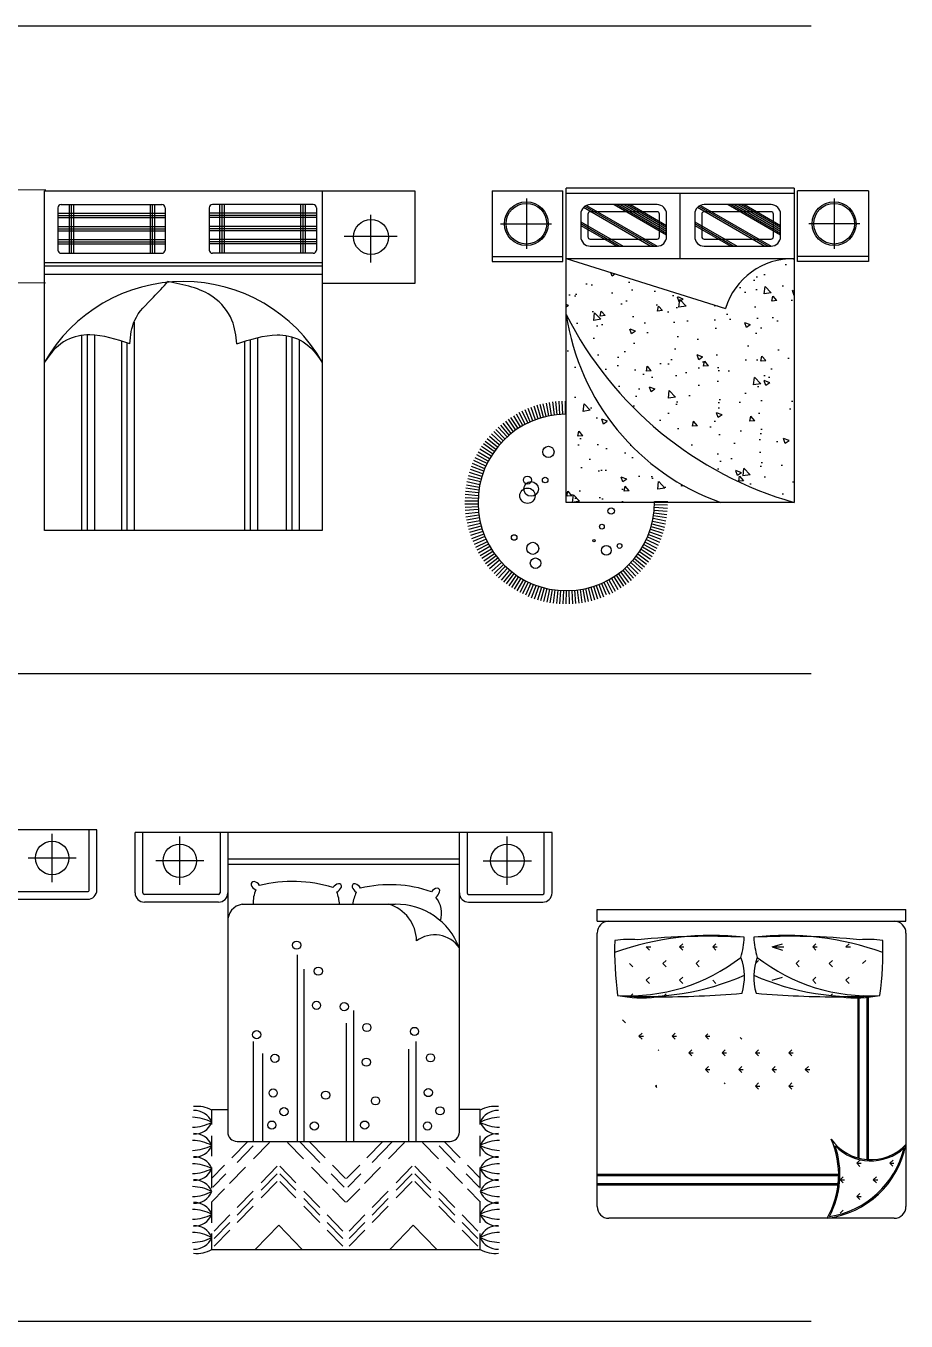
# Model space of a CAD drawing. Header units: millimetres. Extents: x -733 to 20318, y 212 to 20507.
# Drawn here: x 14508 to 20208, y 212 to 8602 of the extents above; entities that cross this region are included whole.
import ezdxf

# ---------------------------------------------------------------- set-up
doc = ezdxf.new("R2010")
doc.units = ezdxf.units.MM
doc.layers.get('0').update_dxf_attribs({"color": 250})

msp = doc.modelspace()

# ---------------------------------------------------------------- hatches: boundary and pattern name
at = {"true_color": 0x000000}
h = msp.add_hatch(dxfattribs=at)
h.set_pattern_fill('AR-CONC', color=18, scale=2.036097, angle=180, style=0)
h.set_pattern_definition([(130, (36876.68, -107996.8), (-370.94566, -32.4535), [38.7876, -426.6641]), (185, (36876.7, -107996.8), (71.7578, 389.0099), [31.0301, -341.3313]), (79.549, (36845.77, -107999.5), (-299.1892, 356.5546), [32.9644, -362.6085]), (133.8158, (36876.7, -107893.36), (-551.9432, -85.6023), [58.1815, -639.9962]), (83.3644, (36830.7, -107900.5), (-483.378, 503.7824), [49.4466, -543.9128]), (188.816, (36876.7, -107893.36), (-483.3788, 503.7815), [46.5452, -511.997]), (159, (36824.97, -107919.2), (-308.7026, -208.2225), [38.7876, -426.6641]), (214, (36824.97, -107919.2), (-125.8349, 375.0246), [31.0301, -341.3313]), (108.5486, (36799.24, -107936.57), (-434.5367, 166.8029), [32.9644, -362.6085]), (142.5, (36876.68, -107996.79), (-6.2887, 172.16226), [0, -337.19395, 0, -346.503, 0, -342.62422]), (172.5, (36876.68, -107996.79), (-136.0513, 203.97737), [0, -197.55842, 0, -329.43642, 0, -130.58508]), (212.5, (36992.01, -107996.79), (-276.0756, -11.66428), [0, -129.29216, 0, -403.39154, 0, -535.26954]), (222.5, (37043.73, -107996.8), (-301.6054, 51.7708), [0, -168.0798, 0, -267.89335, 0, -380.11895])])
edge = h.paths.add_edge_path()
edge.add_ellipse((19474.4, 6639.2), major_axis=(-321.9, 321.9), ratio=1, start_angle=-43.84684, end_angle=28.04534, ccw=False)
edge.add_line((19465.2, 7094.3), (19483.5, 7094.3))
edge.add_line((19483.5, 7094.3), (19483.5, 5515.3))
edge.add_ellipse((20131.9, 7805.5), major_axis=(-1683, 1683), ratio=1, start_angle=71.7955, end_angle=119.1914, ccw=False)
edge.add_line((18007.3, 6732.5), (18007.3, 7094.3))
edge.add_line((18007.3, 7094.3), (19039, 6772))
edge = h.paths.add_edge_path()
edge.add_line((19007.4, 5515.3), (18007.3, 5515.3))
edge.add_line((18007.3, 5515.3), (18007.3, 6732.5))
edge.add_ellipse((19514.2, 6951.2), major_axis=(1076.7, 1076.7), ratio=1, start_angle=143.25827, end_angle=205.55722)

# ---------------------------------------------------------------- linework, layer by layer
at = {"color": 18, "true_color": 0x000000}
for p, q in [((-732.8, 8601.9), (19593.4, 8601.9)), ((18007.3, 5515.3), (18007.3, 7551.4)), ((19483.5, 7551.4), (18007.3, 7551.4)), ((19483.5, 7551.4), (19483.5, 5515.3)), ((14636.9, 7537.7), (14036.9, 7540.4)), ((14627.3, 5334), (14627.3, 7533.8)), ((14627.3, 7533.8), (17027.3, 7533.8)), ((16427.3, 7533.8), (16427.3, 5334)), ((17027.3, 7533.8), (17027.3, 6933.8)), ((17527.3, 7533.8), (17527.3, 7075.7)), ((17527.3, 7533.8), (17985.4, 7533.8)), ((17748.9, 7483.5), (17748.9, 7158.1)), ((17985.4, 7075.7), (17985.4, 7533.8)), ((18007.3, 7518.1), (19483.5, 7518.1)), ((18745.4, 7094.3), (18745.4, 7518.1)), ((19505.5, 7075.7), (19505.5, 7533.8)), ((19963.6, 7533.8), (19505.5, 7533.8)), ((19741.9, 7483.5), (19741.9, 7158.1)), ((19963.6, 7533.8), (19963.6, 7075.7)), ((14714.1, 7423.8), (14714.1, 7149.7)), ((14714.1, 7388.6), (15408.9, 7388.6)), ((14734.9, 7444.6), (15388, 7444.6)), ((14786.9, 7444.6), (14786.9, 7128.8)), ((14801.5, 7444.6), (14801.5, 7128.8)), ((14816.5, 7444.6), (14816.5, 7128.8)), ((15311.8, 7444.6), (15311.8, 7128.8)), ((15326.4, 7444.6), (15326.4, 7128.8)), ((15341.4, 7444.6), (15341.4, 7128.8)), ((15408.9, 7423.8), (15408.9, 7149.7)), ((15694.6, 7423.8), (15694.6, 7149.7)), ((16389.3, 7388.6), (15694.6, 7388.6)), ((16368.5, 7444.6), (15715.4, 7444.6)), ((15762, 7444.6), (15762, 7128.8)), ((15777, 7444.6), (15777, 7128.8)), ((15791.6, 7444.6), (15791.6, 7128.8)), ((16286.9, 7444.6), (16286.9, 7128.8)), ((16301.9, 7444.6), (16301.9, 7128.8)), ((16316.5, 7444.6), (16316.5, 7128.8)), ((16389.3, 7423.8), (16389.3, 7149.7)), ((18119.6, 7426.8), (18555.5, 7175.5)), ((18128, 7433.7), (18575.9, 7175.5)), ((18138.6, 7439.4), (18596.3, 7175.6)), ((18316.9, 7444.1), (18656.7, 7248.3)), ((18337.3, 7444.1), (18656.7, 7260)), ((18357.7, 7444.1), (18656.7, 7271.8)), ((18383, 7444.1), (18656.7, 7286.3)), ((18403.4, 7444.1), (18656.7, 7298.1)), ((18423.7, 7444.1), (18656.7, 7309.8)), ((18857.7, 7426.8), (19293.6, 7175.5)), ((18866.1, 7433.7), (19314, 7175.5)), ((18876.7, 7439.4), (19334.4, 7175.6)), ((19055, 7444.1), (19394.8, 7248.3)), ((19075.4, 7444.1), (19394.8, 7260)), ((19095.8, 7444.1), (19394.8, 7271.8)), ((19121.1, 7444.1), (19394.8, 7286.3)), ((19141.4, 7444.1), (19394.8, 7298.1)), ((19161.8, 7444.1), (19394.8, 7309.8)), ((14714.1, 7373.6), (15408.9, 7373.6)), ((14714.1, 7360.1), (15408.9, 7360.1)), ((14714.1, 7303), (15408.9, 7303)), ((16389.3, 7373.6), (15694.6, 7373.6)), ((16389.3, 7360.1), (15694.6, 7360.1)), ((16389.3, 7303), (15694.6, 7303)), ((16740.2, 7378.9), (16740.2, 7069.3)), ((17582.2, 7320.8), (17911.7, 7320.8)), ((18101.1, 7333.3), (18374.9, 7175.5)), ((18101.1, 7321.6), (18354.5, 7175.5)), ((18101.1, 7309.8), (18334.1, 7175.5)), ((18839.2, 7333.3), (19113, 7175.5)), ((18839.2, 7321.6), (19092.6, 7175.5)), ((18839.2, 7309.8), (19072.2, 7175.5)), ((19908.6, 7320.8), (19579.1, 7320.8)), ((14714.1, 7288), (15408.9, 7288)), ((14714.1, 7274.4), (15408.9, 7274.4)), ((14714.1, 7219.1), (15408.9, 7219.1)), ((16389.3, 7288), (15694.6, 7288)), ((16389.3, 7274.4), (15694.6, 7274.4)), ((16389.3, 7219.1), (15694.6, 7219.1)), ((16911.5, 7237.4), (16569.1, 7237.4)), ((14714.1, 7204.1), (15408.9, 7204.1)), ((14714.1, 7190.6), (15408.9, 7190.6)), ((16389.3, 7204.1), (15694.6, 7204.1)), ((16389.3, 7190.6), (15694.6, 7190.6)), ((16427.3, 7067.8), (14627.3, 7067.8)), ((14734.9, 7128.8), (15388, 7128.8)), ((16368.5, 7128.8), (15715.4, 7128.8)), ((17527.3, 7107.8), (17985.4, 7107.8)), ((17527.3, 7075.7), (17985.4, 7075.7)), ((18007.3, 7094.3), (19483.5, 7094.3)), ((18007.3, 7094.3), (19039, 6772)), ((19963.6, 7107.8), (19505.5, 7107.8)), ((19963.6, 7075.7), (19505.5, 7075.7)), ((16427.3, 7046.1), (14627.3, 7046.1)), ((16427.3, 6991.6), (14627.3, 6991.6)), ((14034.3, 6940.4), (14634.3, 6937.7)), ((17027.3, 6933.8), (16427.3, 6933.8)), ((15211.8, 5334), (15211.8, 6683.2)), ((14870.6, 5334), (14870.6, 6597.7)), ((14906.5, 5334), (14906.5, 6599.9)), ((14954.4, 5334), (14954.4, 6598.2)), ((15128, 5334), (15128, 6559.5)), ((15163.9, 5334), (15163.9, 6547.7)), ((15926.5, 5334), (15926.5, 6559.5)), ((15962.4, 5334), (15962.4, 6570.5)), ((16010.3, 5334), (16010.3, 6583.2)), ((16195.9, 5334), (16195.9, 6595.5)), ((16231.8, 5334), (16231.8, 6587.3)), ((16279.7, 5334), (16279.7, 6568)), ((17807.8, 6051), (17778.8, 6130.9)), ((17824.8, 6057.1), (17798.4, 6137.9)), ((17842.1, 6062.6), (17818.2, 6144.2)), ((17859.5, 6067.5), (17838.2, 6149.8)), ((17877, 6071.9), (17858.3, 6154.8)), ((17894.7, 6075.7), (17878.6, 6159.2)), ((17912.4, 6079), (17899, 6163)), ((17930.3, 6081.7), (17919.6, 6166.1)), ((17948.2, 6083.9), (17940.2, 6168.5)), ((17966.3, 6085.5), (17960.9, 6170.3)), ((17984.3, 6086.5), (17981.6, 6171.5)), ((18002.4, 6086.9), (18002.4, 6172)), ((17665.4, 5973.4), (17615.2, 6042)), ((17680.1, 5984), (17632, 6054.1)), ((17695.1, 5994.1), (17649.2, 6065.7)), ((17710.4, 6003.8), (17666.8, 6076.8)), ((17725.9, 6012.9), (17684.7, 6087.3)), ((17741.8, 6021.6), (17703, 6097.2)), ((17758, 6029.7), (17721.5, 6106.5)), ((17774.3, 6037.3), (17740.4, 6115.3)), ((17791, 6044.4), (17759.5, 6123.4)), ((17585.1, 5900.7), (17522.9, 5958.6)), ((17597.5, 5913.9), (17537.1, 5973.7)), ((17610.4, 5926.6), (17551.8, 5988.3)), ((17623.6, 5939), (17567, 6002.5)), ((17637.1, 5950.9), (17582.6, 6016.2)), ((17651.1, 5962.4), (17598.7, 6029.3)), ((17529.7, 5829.4), (17459.1, 5876.7)), ((17539.9, 5844.4), (17470.8, 5893.9)), ((17550.5, 5859), (17483, 5910.7)), ((17561.6, 5873.2), (17495.8, 5927.1)), ((17573.2, 5887.2), (17509.1, 5943)), ((17493.9, 5766.6), (17417.9, 5804.7)), ((17502.1, 5782.8), (17427.3, 5823.2)), ((17510.8, 5798.6), (17437.4, 5841.4)), ((17520, 5814.2), (17447.9, 5859.2)), ((17460.8, 5682.7), (17379.7, 5708.2)), ((17466.3, 5699.9), (17386.1, 5728)), ((17472.4, 5716.9), (17393.1, 5747.5)), ((17479.1, 5733.7), (17400.8, 5766.8)), ((17486.2, 5750.3), (17409, 5785.9)), ((17444, 5612.4), (17360.4, 5627.5)), ((17447.4, 5630.1), (17364.2, 5647.9)), ((17451.3, 5647.8), (17368.7, 5668.2)), ((17455.7, 5665.3), (17373.9, 5688.3)), ((17436.3, 5540.5), (17351.4, 5545)), ((17437.4, 5558.6), (17352.6, 5565.7)), ((17439, 5576.6), (17354.6, 5586.4)), ((17441.2, 5594.5), (17357.1, 5607)), ((17435.8, 5522.4), (17350.8, 5524.2)), ((17435.8, 5504.4), (17350.8, 5503.5)), ((17436.5, 5486.3), (17351.5, 5482.7)), ((17437.7, 5468.3), (17352.9, 5462)), ((19483.5, 5515.3), (18007.3, 5515.3)), ((18576.8, 5466.1), (18661.5, 5458.1)), ((18578.1, 5484.2), (18663, 5478.8)), ((18578.8, 5502.2), (18663.8, 5499.5)), ((18578.9, 5520.3), (18664, 5520.3)), ((17439.4, 5450.3), (17354.9, 5441.3)), ((17441.8, 5432.3), (17357.6, 5420.7)), ((17444.7, 5414.5), (17360.9, 5400.2)), ((17448.2, 5396.8), (17364.8, 5379.8)), ((17452.2, 5379.1), (17369.4, 5359.6)), ((18562, 5377.1), (18644.3, 5355.8)), ((18566.1, 5394.7), (18649, 5376)), ((18569.6, 5412.4), (18653.1, 5396.4)), ((18572.6, 5430.2), (18656.6, 5416.8)), ((18575, 5448.1), (18659.3, 5437.4)), ((16427.3, 5334), (14627.3, 5334)), ((17456.8, 5361.6), (17374.7, 5339.5)), ((17461.9, 5344.3), (17380.6, 5319.6)), ((17467.6, 5327.1), (17387.1, 5299.9)), ((17473.8, 5310.2), (17394.2, 5280.3)), ((17480.6, 5293.4), (17401.9, 5261.1)), ((18533.3, 5291.4), (18611.2, 5257.5)), ((18540.1, 5308.2), (18619.1, 5276.7)), ((18546.4, 5325.1), (18626.3, 5296.2)), ((18552.1, 5342.3), (18632.9, 5315.8)), ((18557.3, 5359.6), (18638.9, 5335.7)), ((17487.8, 5276.9), (17410.3, 5242.1)), ((17495.6, 5260.6), (17419.2, 5223.3)), ((17504, 5244.5), (17428.7, 5204.9)), ((17512.8, 5228.7), (17438.8, 5186.7)), ((17522.1, 5213.2), (17449.5, 5168.9)), ((18491.5, 5211.4), (18563.1, 5165.6)), ((18500.8, 5226.9), (18573.9, 5183.3)), ((18509.7, 5242.6), (18584.1, 5201.4)), ((18518.1, 5258.6), (18593.7, 5219.8)), ((18525.9, 5274.9), (18602.8, 5238.5)), ((17531.9, 5198), (17460.8, 5151.4)), ((17542.2, 5183.2), (17472.5, 5134.3)), ((17552.9, 5168.6), (17484.9, 5117.6)), ((17564.1, 5154.4), (17497.7, 5101.3)), ((17575.7, 5140.6), (17511, 5085.4)), ((17587.8, 5127.1), (17524.9, 5069.9)), ((18425.4, 5125.6), (18487.1, 5067)), ((18437.6, 5139), (18501.1, 5082.4)), ((18449.3, 5152.8), (18514.5, 5098.3)), ((18460.5, 5166.9), (18527.4, 5114.5)), ((18471.3, 5181.4), (18539.9, 5131.2)), ((18481.6, 5196.3), (18551.7, 5148.2)), ((17600.3, 5114), (17539.2, 5054.9)), ((17613.2, 5101.4), (17554, 5040.3)), ((17626.5, 5089.1), (17569.3, 5026.2)), ((17640.1, 5077.3), (17584.9, 5012.6)), ((17654.2, 5065.9), (17601, 4999.5)), ((17668.5, 5054.9), (17617.6, 4986.9)), ((17683.3, 5044.5), (17634.5, 4974.8)), ((17698.3, 5034.4), (17651.7, 4963.3)), ((18329.7, 5043.3), (18377, 4972.6)), ((18344.4, 5053.7), (18394, 4984.6)), ((18358.8, 5064.6), (18410.5, 4997.1)), ((18372.9, 5075.9), (18426.7, 5010.1)), ((18386.6, 5087.7), (18442.5, 5023.6)), ((18400, 5099.9), (18457.8, 5037.6)), ((18412.9, 5112.5), (18472.7, 5052.1)), ((17713.7, 5024.9), (17669.4, 4952.4)), ((17729.3, 5015.9), (17687.3, 4941.9)), ((17745.3, 5007.3), (17705.6, 4932.1)), ((17761.5, 4999.3), (17724.2, 4922.9)), ((17777.9, 4991.8), (17743.1, 4914.2)), ((17794.6, 4984.8), (17761.1, 4903.3)), ((17811.5, 4978.3), (17780.6, 4895.9)), ((17828.5, 4972.4), (17800.3, 4889.2)), ((17845.8, 4967), (17820.3, 4883.1)), ((17863.2, 4962.2), (17840.4, 4877.7)), ((17880.8, 4957.9), (17860.7, 4872.9)), ((17898.5, 4954.2), (17881.1, 4868.7)), ((17916.3, 4951), (17901.6, 4865.1)), ((18096.3, 4950.7), (18108.9, 4865.7)), ((18114.1, 4953.8), (18129.4, 4869.4)), ((18131.8, 4957.4), (18149.8, 4873.7)), ((18149.4, 4961.7), (18169.9, 4878.6)), ((18166.8, 4966.4), (18190, 4884.1)), ((18184.1, 4971.7), (18209.8, 4890.3)), ((18201.2, 4977.6), (18229.5, 4897.1)), ((18218.1, 4984), (18248.9, 4904.5)), ((18234.8, 4990.9), (18265.1, 4919.5)), ((18251.3, 4998.4), (18286.9, 4921.2)), ((18267.5, 5006.4), (18305.6, 4930.3)), ((18283.5, 5014.8), (18323.9, 4940)), ((18299.2, 5023.8), (18341.9, 4950.3)), ((18314.6, 5033.3), (18359.6, 4961.2)), ((17934.2, 4948.4), (17922.3, 4862.3)), ((17952.1, 4946.4), (17943, 4860)), ((17970.1, 4944.9), (17963.8, 4858.5)), ((17988.2, 4944), (17984.6, 4857.5)), ((18006.3, 4943.7), (18005.4, 4857.3)), ((18024.4, 4944), (18026.2, 4857.7)), ((18042.4, 4944.8), (18047, 4858.7)), ((18060.4, 4946.2), (18067.7, 4860.4)), ((18078.4, 4948.2), (18088.4, 4862.7)), ((-732.8, 4407), (19593.4, 4407)), ((14677.8, 3055.9), (14677.8, 3368.5)), ((15214.8, 2986.3), (15214.8, 3376.3)), ((17914.8, 3376.3), (15214.8, 3376.3)), ((15264.8, 2986.3), (15264.8, 3376.3)), ((15764.8, 3376.3), (15764.8, 2986.3)), ((15814.8, 3376.3), (15814.8, 1436.3)), ((17314.8, 1436.3), (17314.8, 3376.3)), ((17364.8, 3376.3), (17364.8, 2986.3)), ((17864.8, 2986.3), (17864.8, 3376.3)), ((17914.8, 2986.3), (17914.8, 3376.3)), ((15504.3, 3037.5), (15504.3, 3350.2)), ((17625.3, 3037.5), (17625.3, 3350.2)), ((14521.4, 3212.2), (14834.1, 3212.2)), ((15660.6, 3193.8), (15348, 3193.8)), ((15814.8, 3207.3), (17314.8, 3207.3)), ((17469, 3193.8), (17781.7, 3193.8)), ((15814.8, 3172.7), (17314.8, 3172.7)), ((15754.8, 2976.3), (15274.8, 2976.3)), ((17374.8, 2976.3), (17854.8, 2976.3)), ((15754.8, 2926.3), (15274.8, 2926.3)), ((15908.3, 2912.2), (16899.6, 2912.2)), ((17374.8, 2926.3), (17854.8, 2926.3)), ((18207.1, 2802.2), (18207.1, 2878.4)), ((18207.1, 2878.4), (20207.1, 2878.4)), ((20207.1, 2802.2), (20207.1, 2878.4)), ((18207.1, 2802.2), (20207.1, 2802.2)), ((18207.1, 954.4), (18207.1, 2726)), ((20207.1, 2726), (20207.1, 954.4)), ((18525.4, 2635.7), (18545.6, 2615.5)), ((18525.4, 2635.7), (18554, 2635.7)), ((18740.9, 2635.7), (18761.1, 2655.9)), ((18740.9, 2635.7), (18761.1, 2615.5)), ((18740.9, 2635.7), (18769.5, 2635.7)), ((18956.5, 2635.7), (18976.7, 2655.9)), ((18956.5, 2635.7), (18976.7, 2615.5)), ((18956.5, 2635.7), (18985, 2635.7)), ((19340.3, 2635.7), (19407.7, 2655.9)), ((19340.3, 2635.7), (19416.1, 2635.7)), ((19340.3, 2635.7), (19407.7, 2615.5)), ((19603, 2635.7), (19623.2, 2655.9)), ((19603, 2635.7), (19623.2, 2615.5)), ((19603, 2635.7), (19631.6, 2635.7)), ((19818.6, 2635.7), (19838.8, 2655.9)), ((19818.6, 2635.7), (19847.1, 2635.7)), ((16265.8, 1376.3), (16265.8, 2584)), ((18417.6, 2528), (18437.9, 2507.8)), ((18633.2, 2528), (18653.4, 2548.2)), ((18633.2, 2528), (18653.4, 2507.8)), ((18848.7, 2528), (18868.9, 2548.2)), ((18848.7, 2528), (18868.9, 2507.8)), ((19232.6, 2528), (19252.8, 2548.2)), ((19495.3, 2528), (19515.5, 2548.2)), ((19495.3, 2528), (19515.5, 2507.8)), ((19710.8, 2528), (19731, 2548.2)), ((19710.8, 2528), (19731, 2507.8)), ((19926.3, 2528), (19946.5, 2548.2)), ((16310.7, 1376.3), (16310.7, 2491.3)), ((18525.4, 2420.2), (18545.6, 2440.4)), ((18740.9, 2420.2), (18761.1, 2440.4)), ((19340.3, 2420.2), (19407.7, 2440.4)), ((19603, 2420.2), (19623.2, 2440.4)), ((19818.6, 2420.2), (19838.8, 2440.4)), ((18525.4, 2420.2), (18545.6, 2400)), ((18740.9, 2420.2), (18761.1, 2400)), ((18956.5, 2420.2), (18976.7, 2400)), ((19603, 2420.2), (19623.2, 2400)), ((19818.6, 2420.2), (19838.8, 2400)), ((18421, 2315.8), (18425, 2319.7)), ((18425, 2319.7), (18437.9, 2332.6)), ((18643, 2322.2), (18653.4, 2332.6)), ((19722.1, 2323.7), (19731, 2332.6)), ((19894.5, 2310.4), (19894.5, 1269.5)), ((19902.5, 2310.4), (19902.5, 1267.4)), ((19928.6, 2314.7), (19934.1, 2320.2)), ((19954.5, 2310.4), (19954.3, 1259.2)), ((19962.5, 2310.4), (19962.5, 1258.7)), ((16630.7, 1376.3), (16630.7, 2224.5)), ((16583, 1376.3), (16583, 2143.1)), ((18371.6, 2163.9), (18390.3, 2145.2)), ((15981.2, 1376.3), (15981.2, 2023)), ((17032.1, 2022.3), (17032.1, 1376.3)), ((18477.8, 2057.7), (18498, 2077.9)), ((18477.8, 2057.7), (18498, 2037.4)), ((18477.8, 2057.7), (18506.4, 2057.7)), ((18693.3, 2057.7), (18713.5, 2077.9)), ((18693.3, 2057.7), (18713.5, 2037.4)), ((18693.3, 2057.7), (18721.9, 2057.7)), ((18908.9, 2057.7), (18924.5, 2073.3)), ((18908.9, 2057.7), (18929.1, 2037.4)), ((18908.9, 2057.7), (18937.4, 2057.7)), ((19132.8, 2049.2), (19144.6, 2037.4)), ((16041.2, 1376.3), (16041.2, 1946.4)), ((16987.2, 1376.3), (16987.2, 1974.5)), ((18601.7, 1966), (18605.8, 1970.1)), ((18801.1, 1949.9), (18821.3, 1970.1)), ((18801.1, 1949.9), (18821.3, 1929.7)), ((18801.1, 1949.9), (18829.7, 1949.9)), ((19016.6, 1949.9), (19036.8, 1970.1)), ((19016.6, 1949.9), (19036.8, 1929.7)), ((19016.6, 1949.9), (19045.2, 1949.9)), ((19232.1, 1949.9), (19252.4, 1970.1)), ((19232.1, 1949.9), (19252.4, 1929.7)), ((19232.1, 1949.9), (19260.7, 1949.9)), ((19447.7, 1949.9), (19467.9, 1970.1)), ((19447.7, 1949.9), (19467.9, 1929.7)), ((19447.7, 1949.9), (19476.3, 1949.9)), ((18908.9, 1842.1), (18929.1, 1862.3)), ((19124.4, 1842.1), (19144.6, 1862.3)), ((19339.9, 1842.1), (19360.1, 1862.3)), ((19555.4, 1842.1), (19575.6, 1862.3)), ((18908.9, 1842.1), (18929.1, 1821.9)), ((18908.9, 1842.1), (18937.4, 1842.1)), ((19124.4, 1842.1), (19144.6, 1821.9)), ((19124.4, 1842.1), (19153, 1842.1)), ((19339.9, 1842.1), (19360.1, 1821.9)), ((19339.9, 1842.1), (19368.5, 1842.1)), ((19555.4, 1842.1), (19575.6, 1821.9)), ((19555.4, 1842.1), (19584, 1842.1)), ((18585.6, 1734.4), (18592.2, 1741)), ((18585.6, 1734.4), (18594.6, 1725.3)), ((18585.6, 1734.4), (18593.3, 1734.4)), ((19031.4, 1749.1), (19036.8, 1754.6)), ((19232.1, 1734.4), (19252.4, 1754.6)), ((19232.1, 1734.4), (19252.4, 1714.2)), ((19232.1, 1734.4), (19260.7, 1734.4)), ((19447.7, 1734.4), (19467.9, 1754.6)), ((19447.7, 1734.4), (19467.9, 1714.2)), ((19447.7, 1734.4), (19476.3, 1734.4)), ((15711.9, 1485.4), (15711.9, 1583.7)), ((15711.9, 1583.7), (15814.8, 1583.7)), ((17449.5, 1583.7), (17314.8, 1583.7)), ((17449.5, 1485.4), (17449.5, 1583.7)), ((15711.9, 1280.1), (15711.9, 1413.2)), ((15841, 1269.8), (15944.5, 1376.3)), ((15874.8, 1376.3), (17254.8, 1376.3)), ((15874.8, 1239.9), (15978.4, 1346.4)), ((15981.8, 1262.9), (16085.4, 1369.4)), ((16304.6, 1262.9), (16201, 1369.4)), ((16411.5, 1239.9), (16278.9, 1376.3)), ((16445.4, 1269.8), (16341.8, 1376.3)), ((16716.1, 1269.8), (16819.6, 1376.3)), ((16749.9, 1239.9), (16882.5, 1376.3)), ((16856.9, 1262.9), (16960.4, 1369.4)), ((17179.6, 1262.9), (17076.1, 1369.4)), ((17286.6, 1239.9), (17183.1, 1346.4)), ((17320.4, 1269.8), (17216.9, 1376.3)), ((17449.5, 1280.1), (17449.5, 1413.2)), ((15709.7, 1134.8), (15794.2, 1221.7)), ((15711.9, 1073.5), (15711.9, 1206.7)), ((15825.9, 1102.4), (15929.4, 1208.9)), ((16031.6, 1108.6), (16135.1, 1215.1)), ((16255.4, 1108.6), (16151.9, 1215.1)), ((16460.5, 1102.4), (16357, 1208.9)), ((16576.7, 1134.8), (16492.2, 1221.7)), ((16584.8, 1134.8), (16669.3, 1221.7)), ((16700.9, 1102.4), (16804.5, 1208.9)), ((16906.1, 1108.6), (17009.6, 1215.1)), ((17129.9, 1108.6), (17026.3, 1215.1)), ((17335.6, 1102.4), (17232, 1208.9)), ((17451.8, 1134.8), (17367.2, 1221.7)), ((17449.5, 1073.5), (17449.5, 1206.7)), ((19888, 1234.8), (19908.2, 1255)), ((19888, 1234.8), (19908.2, 1214.6)), ((19888, 1234.8), (19916.6, 1234.8)), ((20103.6, 1234.8), (20123.8, 1255)), ((20103.6, 1234.8), (20121.7, 1216.6)), ((20103.6, 1234.8), (20129.5, 1234.8)), ((15718.2, 1078.8), (15802.7, 1165.7)), ((16031.6, 1059.8), (16135.1, 1166.3)), ((16031.6, 1010.9), (16135.1, 1117.4)), ((16255.4, 1059.8), (16151.9, 1166.3)), ((16255.4, 1010.9), (16151.9, 1117.4)), ((16568.2, 1078.8), (16483.7, 1165.7)), ((16593.2, 1078.8), (16677.8, 1165.7)), ((16906.1, 1059.8), (17009.6, 1166.3)), ((16906.1, 1010.9), (17009.6, 1117.4)), ((17129.9, 1059.8), (17026.3, 1166.3)), ((17129.9, 1010.9), (17026.3, 1117.4)), ((17443.3, 1078.8), (17358.7, 1165.7)), ((19771.5, 1160.7), (18207.1, 1160.7)), ((19771.4, 1152.7), (18207.1, 1152.7)), ((19768, 1100.7), (18207.1, 1100.7)), ((19767, 1092.7), (18207.1, 1092.7)), ((19780.3, 1127), (19800.5, 1147.2)), ((19780.3, 1127), (19800.5, 1106.8)), ((19780.3, 1127), (19808.9, 1127)), ((19995.8, 1127), (20016, 1147.2)), ((19995.8, 1127), (20016, 1106.8)), ((19995.8, 1127), (20024.4, 1127)), ((15709.7, 982.9), (15794.2, 1069.9)), ((15875.6, 948.1), (15979.1, 1054.6)), ((16411.4, 948.1), (16307.8, 1054.6)), ((16576.7, 982.9), (16492.2, 1069.9)), ((16584.8, 982.9), (16669.3, 1069.9)), ((16750.1, 948.1), (16853.6, 1054.6)), ((17285.8, 948.1), (17182.3, 1054.6)), ((17451.8, 982.9), (17367.2, 1069.9)), ((19888, 1019.3), (19908.2, 1039.5)), ((19888, 1019.3), (19908.2, 999.1)), ((19888, 1019.3), (19916.6, 1019.3)), ((15711.9, 849.6), (15711.9, 982.7)), ((15875.6, 899.3), (15979.1, 1005.8)), ((15875.6, 850.5), (15979.1, 957)), ((16411.4, 899.3), (16307.8, 1005.8)), ((16411.4, 850.5), (16307.8, 957)), ((16750.1, 899.3), (16853.6, 1005.8)), ((16750.1, 850.5), (16853.6, 957)), ((17285.8, 899.3), (17182.3, 1005.8)), ((17285.8, 850.5), (17182.3, 957)), ((17449.5, 849.6), (17449.5, 982.7)), ((19780.3, 911.5), (19800.5, 931.7)), ((15727, 795.3), (15828.5, 899.7)), ((15727, 746.5), (15828.5, 850.8)), ((16559.9, 795.3), (16458.5, 899.7)), ((16559.9, 746.5), (16458.5, 850.8)), ((16601.5, 795.3), (16703, 899.7)), ((16601.5, 746.5), (16703, 850.8)), ((17434.4, 795.3), (17333, 899.7)), ((17434.4, 746.5), (17333, 850.8)), ((20130.9, 878.2), (18283.3, 878.2)), ((19780.3, 911.5), (19780.4, 911.4)), ((19780.3, 911.5), (19780.9, 911.5)), ((15711.9, 675.4), (15711.9, 779.9)), ((15727, 697.7), (15828.5, 802)), ((15995.5, 678.8), (16145.6, 833.3)), ((16295.7, 678.8), (16145.6, 833.3)), ((16559.9, 697.7), (16458.5, 802)), ((16601.5, 697.7), (16703, 802)), ((16865.7, 678.8), (17015.8, 833.3)), ((17165.9, 678.8), (17015.8, 833.3)), ((17434.4, 697.7), (17333, 802)), ((17449.5, 675.4), (17449.5, 779.9)), ((15711.9, 675.4), (17449.5, 675.4)), ((-732.8, 212.2), (19593.4, 212.2))]:
    msp.add_line(p, q, dxfattribs=at)
for points in [[(18595.7, 7444.1), (18162.2, 7444.1, 0.414214), (18101.1, 7383.1), (18101.1, 7236.6, 0.414214), (18162.2, 7175.5), (18595.7, 7175.5, 0.414214), (18656.7, 7236.6), (18656.7, 7383.1, 0.414214)], [(18595.7, 7398.3), (18162.2, 7398.3, 0.414214), (18146.9, 7383.1), (18146.9, 7236.6, 0.414214), (18162.2, 7221.4), (18595.7, 7221.4, 0.414214), (18610.9, 7236.6), (18610.9, 7383.1, 0.414214)], [(19333.7, 7444.1), (18900.3, 7444.1, 0.414214), (18839.2, 7383.1), (18839.2, 7236.6, 0.414214), (18900.3, 7175.5), (19333.7, 7175.5, 0.414214), (19394.8, 7236.6), (19394.8, 7383.1, 0.414214)], [(19333.7, 7398.3), (18900.3, 7398.3, 0.414214), (18885, 7383.1), (18885, 7236.6, 0.414214), (18900.3, 7221.4), (19333.7, 7221.4, 0.414214), (19349, 7236.6), (19349, 7383.1, 0.414214)]]:
    msp.add_lwpolyline(points, format="xyb", close=True, dxfattribs=at)
msp.add_lwpolyline([(14967.2, 3394.7), (12267.2, 3394.7)], dxfattribs=at)
for points in [[(14367.2, 3004.7, 0.414214), (14427.2, 2944.7), (14907.2, 2944.7, 0.414214), (14967.2, 3004.7), (14967.2, 3394.7)], [(14417.2, 3394.7), (14417.2, 3004.7, 0.414214), (14427.2, 2994.7), (14907.2, 2994.7, 0.414214), (14917.2, 3004.7), (14917.2, 3394.7)]]:
    msp.add_lwpolyline(points, format="xyb", dxfattribs=at)
for centre, radius in [((17748.9, 7320.8), 141.9), ((17748.9, 7320.8), 131.7), ((19741.9, 7320.8), 141.9), ((19741.9, 7320.8), 131.7), ((16743.3, 7234.8), 113.4), ((17891.5, 5842.7), 36.5), ((17756, 5660.2), 26), ((17779.5, 5602.3), 47.6), ((17870.5, 5660.2), 18), ((17756, 5558.7), 49.5), ((18298, 5459.7), 21), ((18238, 5358.2), 15.5), ((17670, 5288.2), 18), ((17790, 5217.7), 39), ((18186, 5267.2), 7.5), ((18266.5, 5204.7), 31), ((18352.5, 5233.2), 15.5), ((17808, 5121.2), 34), ((14677.8, 3212.2), 108.6), ((15504.3, 3193.8), 108.6), ((17625.3, 3193.8), 108.6), ((16260.6, 2647.5), 26.5), ((16400.9, 2479), 26.5), ((16389.7, 2257.1), 26.5), ((16569.3, 2248.6), 26.5), ((16715.3, 2113.8), 26.5), ((17024.1, 2088.5), 26.5), ((16001.9, 2067.2), 26.5), ((16120.2, 1914.4), 26.5), ((17128, 1917.2), 26.5), ((16712.5, 1889.1), 26.5), ((16109, 1689.7), 26.5), ((16448.6, 1675.6), 26.5), ((17113.9, 1692.5), 26.5), ((16179.1, 1568.9), 26.5), ((16771.5, 1639.1), 26.5), ((17189.7, 1574.5), 26.5), ((16100.5, 1481.8), 26.5), ((16375.6, 1476.2), 26.5), ((16701.3, 1481.8), 26.5), ((17108.3, 1476.2), 26.5)]:
    msp.add_circle(centre, radius, dxfattribs=at)
for centre, radius, start, end in [((14735.5, 7423.2), 21.4, 91.61503, 178.4547), ((15387.4, 7423.2), 21.4, 1.5453, 88.38497), ((15716, 7423.2), 21.4, 91.61503, 178.4547), ((16367.9, 7423.2), 21.4, 1.5453, 88.38497), ((14735.5, 7150.3), 21.4, 181.5453, 268.38497), ((15387.4, 7150.3), 21.4, 271.61503, 358.4547), ((15716, 7150.3), 21.4, 181.5453, 268.38497), ((16367.9, 7150.3), 21.4, 271.61503, 358.4547), ((19474.4, 6639.2), 455.2, 88.84684, 163.04534), ((15527.3, 5909.8), 1036, 29.69061, 150.30939), ((20131.9, 7805.5), 2380.2, 206.7955, 254.1914), ((19514.2, 6951.2), 1522.7, 188.25827, 250.55722), ((18007.3, 5515.3), 571.6, 90.49733, 0.49733), ((15983, 3042.3), 17.4, 83.71035, 195.66635), ((16025, 3062.8), 64, 203.25194, 242.91591), ((15973.2, 3004.3), 56.6, 32.4293, 78.09408), ((16232.7, 2157.7), 902.1, 73.00533, 103.5729), ((16544.1, 2990.1), 56.6, 101.90592, 147.5707), ((16492.3, 3048.6), 64, 297.08409, 336.74806), ((16534.3, 3028.1), 17.4, 344.33365, 96.28965), ((16637.4, 3027.4), 17.4, 79.31367, 191.26968), ((16680.9, 3044.7), 64, 198.85526, 238.51923), ((16624.8, 2990.3), 56.6, 28.03262, 73.6974), ((16864, 2222.1), 817, 70.68547, 103.39961), ((15274.8, 2986.3), 60, 180, 270), ((15274.8, 2986.3), 10, 180, 270), ((15754.8, 2986.3), 60, 270, 0), ((15754.8, 2986.3), 10, 270, 0), ((16219, 2916.8), 240.3, 158.23906, 181.08332), ((16298.3, 2902.6), 240.3, 2.3032, 21.76094), ((16863.1, 2884.2), 240.3, 153.84239, 173.30013), ((17180.2, 2961.4), 55.9, 98.85764, 145.38671), ((17118.5, 3010.1), 69.7, 309.79261, 345.89616), ((17041.1, 2855.3), 158.6, 341.74304, 39.65974), ((17171.2, 3000.1), 16.5, 334.91992, 88.65546), ((17374.8, 2986.3), 60, 180, 270), ((17374.8, 2986.3), 10, 180, 270), ((17854.8, 2986.3), 10, 270, 0), ((17854.8, 2986.3), 60, 270, 0), ((15925.4, 2802.9), 110.7, 98.88749, 181.79663), ((16788.5, 2672.8), 249, 0.68067, 74.03761), ((16905.1, 2473.9), 438.3, 20.82248, 90.71683), ((18283.3, 2726), 76.2, 90, 180), ((20130.9, 2726), 76.2, 0, 90), ((17153.8, 2518), 196, 34.76993, 126.39929), ((18951.8, 849.8), 1860.4, 83.56586, 109.83711), ((18922.6, -1810.2), 4514.9, 86.98297, 95.74343), ((18612.9, 2724), 548, 343.49042, 357.32322), ((19429.4, 867.1), 1843.1, 70.06927, 96.46394), ((19458.2, -1757.8), 4462.6, 84.22296, 93.03468), ((19769.3, 2724), 548, 182.67678, 196.50958), ((20518.1, 2609.9), 2197.7, 178.21181, 187.52882), ((18413.8, 1950.2), 734, 85.546, 97.22214), ((19964.4, 1950.2), 734, 82.77786, 94.454), ((17860.1, 2609.9), 2197.7, 352.47118, 1.78819), ((18414, 3498.3), 1178.7, 266.3717, 307.91279), ((18803.9, 2441.6), 357.5, 342.76519, 20.74953), ((19578.3, 2441.6), 357.5, 159.25047, 197.23481), ((19964.6, 3487.8), 1168.3, 231.91204, 273.64047), ((18499.5, 3964.7), 1650.6, 264.43436, 293.63747), ((19879.5, 3949.3), 1635.2, 246.24974, 275.59117), ((18494.5, 3093.9), 787.4, 258.63965, 276.97211), ((18593.5, 8829.8), 6517.5, 269.96967, 274.85746), ((19784.7, 8736.1), 6423.8, 265.10722, 270.03053), ((19883.7, 3093.9), 787.4, 263.02789, 281.36035), ((15615.3, 1400.4), 202.9, 61.55223, 96.11449), ((17546.2, 1400.4), 202.9, 83.88551, 118.44777), ((15581.5, 1250.5), 281.7, 62.42079, 88.77737), ((15597.9, 1453.1), 123.4, 22.42999, 92.53719), ((17563.5, 1453.1), 123.4, 87.46281, 157.57001), ((17579.9, 1250.5), 281.7, 91.22263, 117.57921), ((15581.5, 1749.8), 281.7, 271.22263, 297.57921), ((15597.9, 1547.2), 123.4, 267.46281, 337.57001), ((15597.9, 1303.2), 123.4, 22.42999, 92.53719), ((15874.8, 1436.3), 60, 180, 270), ((17254.8, 1436.3), 60, 270, 0), ((17579.9, 1749.8), 281.7, 242.42079, 268.77737), ((17563.5, 1547.2), 123.4, 202.42999, 272.53719), ((17563.5, 1303.2), 123.4, 87.46281, 157.57001), ((15581.5, 1100.6), 281.7, 62.42079, 88.77737), ((15581.5, 1599.9), 281.7, 271.22263, 297.57921), ((15597.9, 1397.3), 123.4, 267.46281, 337.57001), ((17579.9, 1100.6), 281.7, 91.22263, 117.57921), ((17563.5, 1397.3), 123.4, 202.42999, 272.53719), ((17579.9, 1599.9), 281.7, 242.42079, 268.77737), ((19199.6, 1159.9), 571.8, 330.48457, 23.91819), ((19620.7, 1471), 597.7, 277.35051, 348.86986), ((19201.9, 1161.4), 577.4, 331.83129, 18.74813), ((19979.5, 1572.7), 314.6, 215.13578, 316.35088), ((19979.2, 1573.4), 323.2, 224.49064, 312.05833), ((19976.9, 1568.1), 317.7, 316.45288, 316.68437), ((15597.9, 1152.9), 123.4, 22.42999, 92.53719), ((17563.5, 1152.9), 123.4, 87.46281, 157.57001), ((19620, 1474.5), 592.7, 278.82431, 346.23784), ((15581.5, 950.3), 281.7, 62.42079, 88.77737), ((15581.5, 1449.7), 281.7, 271.22263, 297.57921), ((15597.9, 1247.1), 123.4, 267.46281, 337.57001), ((17579.9, 950.3), 281.7, 91.22263, 117.57921), ((17563.5, 1247.1), 123.4, 202.42999, 272.53719), ((17579.9, 1449.7), 281.7, 242.42079, 268.77737), ((15597.9, 1004.3), 123.4, 22.42999, 92.53719), ((17563.5, 1004.3), 123.4, 87.46281, 157.57001), ((15581.5, 801.7), 281.7, 62.42079, 88.77737), ((15581.5, 1301), 281.7, 271.22263, 297.57921), ((15597.9, 1098.4), 123.4, 267.46281, 337.57001), ((17579.9, 801.7), 281.7, 91.22263, 117.57921), ((17579.9, 1301), 281.7, 242.42079, 268.77737), ((17563.5, 1098.4), 123.4, 202.42999, 272.53719), ((15581.5, 654.2), 281.7, 62.42079, 88.77737), ((15597.9, 856.8), 123.4, 22.42999, 92.53719), ((17563.5, 856.8), 123.4, 87.46281, 157.57001), ((17579.9, 654.2), 281.7, 91.22263, 117.57921), ((18283.3, 954.4), 76.2, 180, 270), ((20130.9, 954.4), 76.2, 270, 0), ((15581.5, 1153.6), 281.7, 271.22263, 297.57921), ((15597.9, 951), 123.4, 267.46281, 337.57001), ((17563.5, 951), 123.4, 202.42999, 272.53719), ((17579.9, 1153.6), 281.7, 242.42079, 268.77737), ((15581.5, 504.3), 281.7, 62.42079, 88.77737), ((15597.9, 706.9), 123.4, 22.42999, 92.53719), ((17563.5, 706.9), 123.4, 87.46281, 157.57001), ((17579.9, 504.3), 281.7, 91.22263, 117.57921), ((15581.5, 1003.7), 281.7, 271.22263, 297.57921), ((15597.9, 801.1), 123.4, 267.46281, 337.57001), ((15615.3, 853.8), 202.9, 263.88551, 298.44777), ((17579.9, 1003.7), 281.7, 242.42079, 268.77737), ((17563.5, 801.1), 123.4, 202.42999, 272.53719), ((17546.2, 853.8), 202.9, 241.55223, 276.11449)]:
    msp.add_arc(centre, radius, start, end, dxfattribs=at)
for points, knots in [([(15180, 6542.2), (15185.6, 6595.6), (15197.9, 6714.7), (15323.2, 6831), (15396.6, 6911.9), (15427.3, 6945.8)], [0, 0, 0, 0, 156.355579, 348.481433, 486.712591, 486.712591, 486.712591, 486.712591]), ([(15874.5, 6542.2), (15868.2, 6594.7), (15854.3, 6711.5), (15701.6, 6892.5), (15532.1, 6925.4), (15427.3, 6945.8)], [0, 0, 0, 0, 156.355579, 348.481433, 659.545326, 659.545326, 659.545326, 659.545326]), ([(15180, 6542.2), (15093.4, 6571.8), (14904.7, 6630.8), (14718.9, 6566.3), (14627.3, 6422.9)], [24.705744, 24.705744, 24.705744, 24.705744, 264.516807, 546.921054, 546.921054, 546.921054, 546.921054]), ([(15874.5, 6542.2), (15961.2, 6571.8), (16149.8, 6630.8), (16335.6, 6566.3), (16427.3, 6422.9)], [24.705744, 24.705744, 24.705744, 24.705744, 264.516807, 546.921054, 546.921054, 546.921054, 546.921054])]:
    msp.add_open_spline(points, degree=3, knots=knots, dxfattribs=at)

doc.saveas('drawing.dxf')
